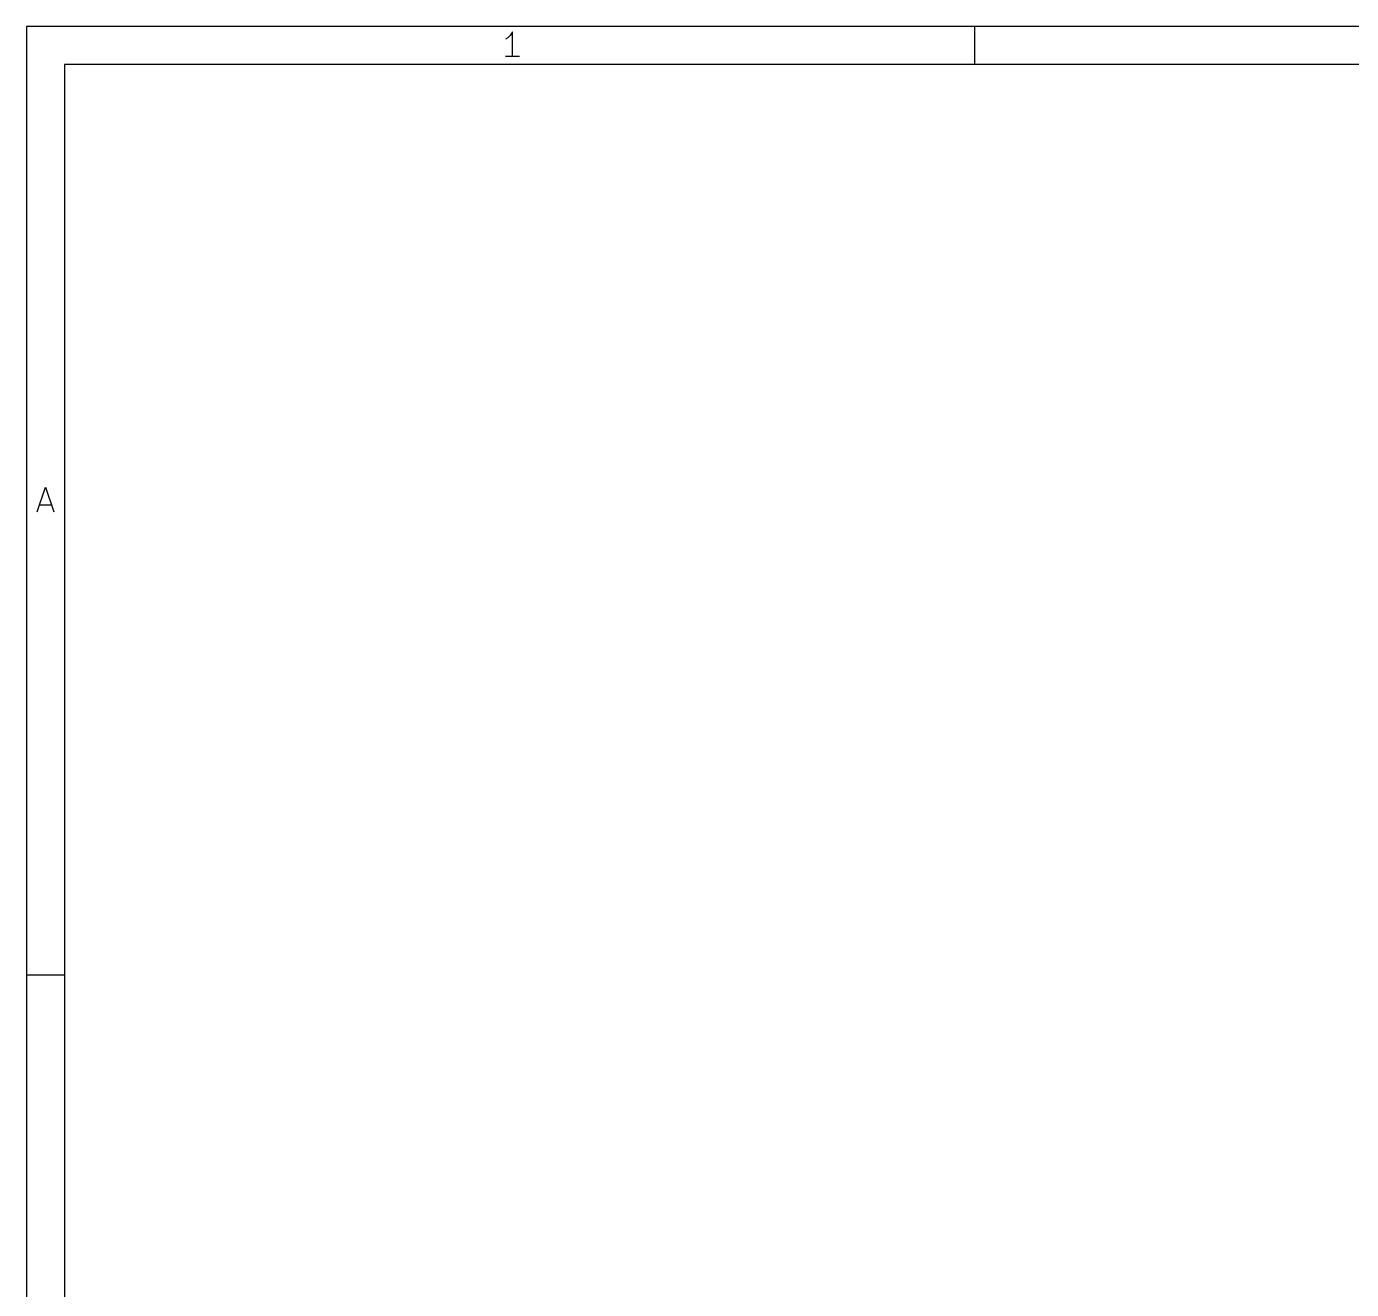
# Model space of a CAD drawing. Extents: x 10 to 287, y -200 to -10.
# Drawn here: x 10 to 79.9, y -76.6 to -10 of the extents above; entities that cross this region are included whole.
import ezdxf

# ---------------------------------------------------------------- set-up
doc = ezdxf.new("R2010")
doc.units = 0
doc.header["$MEASUREMENT"] = 0
doc.layers.add('BLACK', color=7, linetype='CONTINUOUS')

msp = doc.modelspace()

# ---------------------------------------------------------------- linework, layer by layer
at = {"layer": 'Black'}
for p, q in [((10, -10), (10, -200.007)), ((287.002, -10), (10, -10)), ((35.4952, -10.4738), (35.3714, -10.5976)), ((35.619, -10.2881), (35.4952, -10.4738)), ((35.619, -11.5881), (35.619, -10.2881)), ((60, -12), (60, -10)), ((35.3714, -10.5976), (35.2476, -10.6595)), ((35.9905, -11.5881), (35.2476, -11.5881)), ((12, -12), (12, -198.007)), ((285.002, -12), (12, -12)), ((10.5667, -35.5881), (11, -34.2881)), ((11, -34.2881), (11.4333, -35.5881)), ((10.6905, -35.2167), (11.3095, -35.2167)), ((10, -60), (12, -60))]:
    msp.add_line(p, q, dxfattribs=at)

doc.saveas('drawing.dxf')
